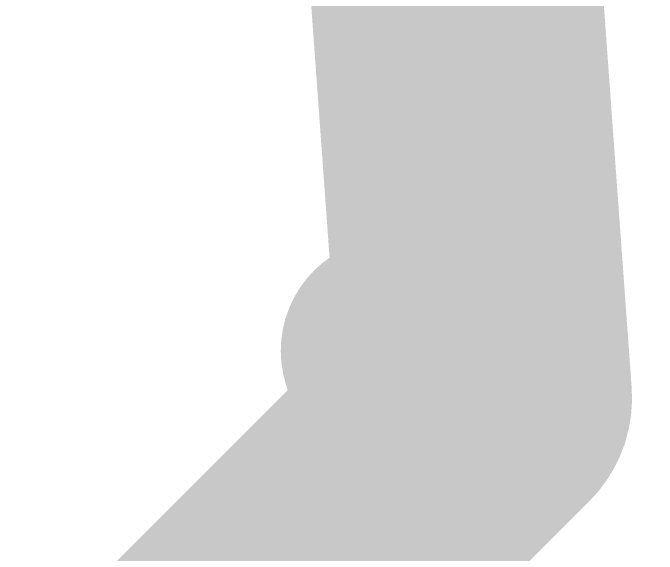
# Model space of a CAD drawing. Extents: x -0.24 to 1.71, y -0.99 to 0.81.
# Drawn here: x 0.2901 to 0.31658, y 0.49405 to 0.5163 of the extents above; entities that cross this region are included whole.
import ezdxf

# ---------------------------------------------------------------- set-up
doc = ezdxf.new("R2010")
doc.units = 0
for name, color, linetype in [('1', 12, 'CONTINUOUS'), ('20', 31, 'CONTINUOUS'), ('21', 253, 'CONTINUOUS')]:
    doc.layers.add(name, color=color, linetype=linetype)

msp = doc.modelspace()

# ---------------------------------------------------------------- linework, layer by layer
at = {"layer": '1', "const_width": 0.012}
for points in [[(0.309554, 0.50046), (0.306859, 0.537505)], [(0.296811, 0.487717), (0.309554, 0.50046)]]:
    msp.add_lwpolyline(points, dxfattribs=at)
at = {"layer": '1', "const_width": 0.006}
for points in [[(0.311676, 0.498338, 1), (0.307433, 0.502581)], [(0.306562, 0.500242, 1), (0.312546, 0.500678)]]:
    msp.add_lwpolyline(points, format="xyb", dxfattribs=at)
at = {"layer": '20', "const_width": 0.000984}
msp.add_lwpolyline([(0.840367, -0.907188, 1), (0.840367, 0.762812, 1), (0.840367, -0.907188)], format="xyb", dxfattribs=at)
at = {"layer": '21', "const_width": 0.003937}
msp.add_lwpolyline([(0.30578, 0.499702, 1), (0.30578, 0.505102, 1), (0.30578, 0.499702)], format="xyb", dxfattribs=at)

doc.saveas('drawing.dxf')
